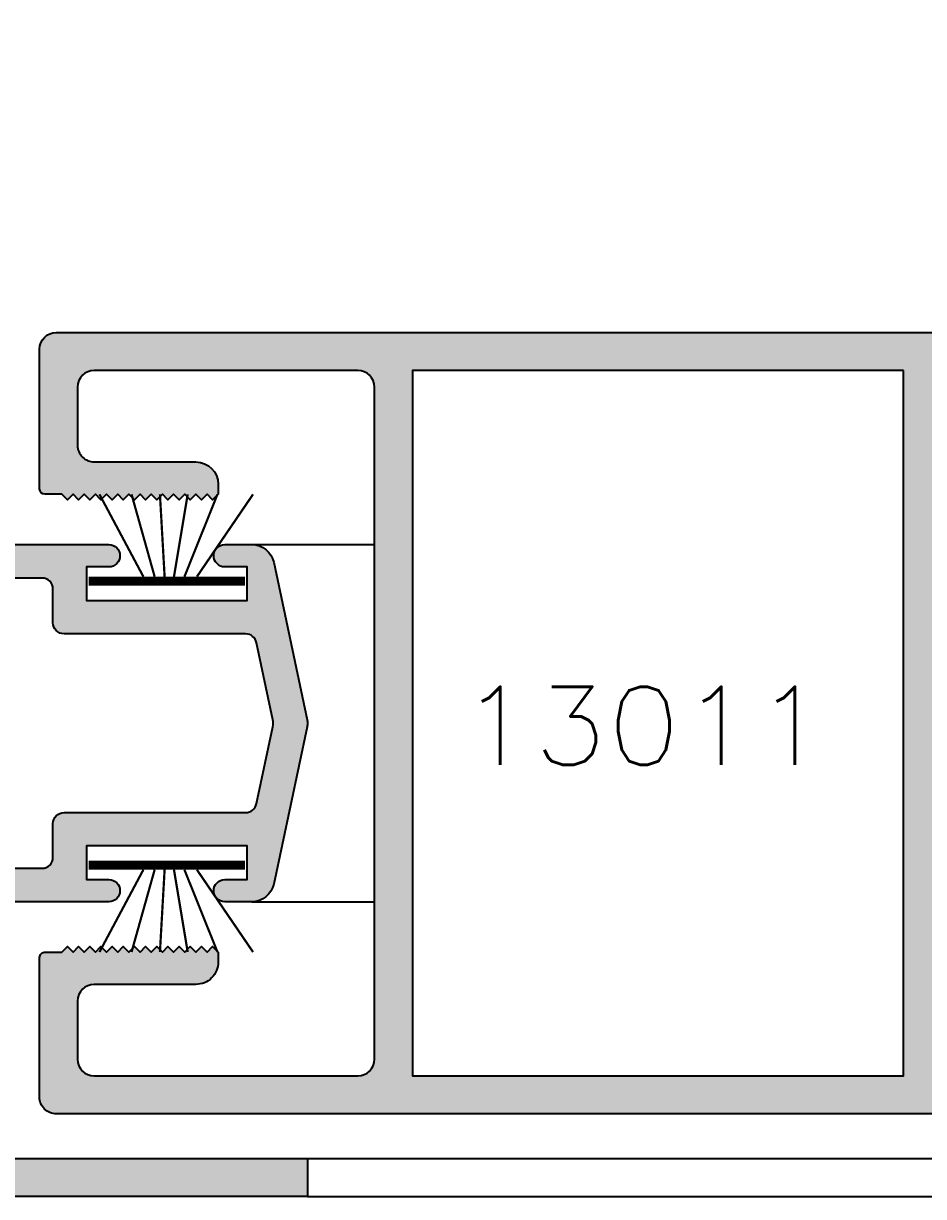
# Model space of a CAD drawing. Header units: centimetres. Extents: x -10126 to 3518, y -12053 to -9298.
# Drawn here: x -111.4 to 9.5, y -10510.3 to -10352.7 of the extents above; entities that cross this region are included whole.
import ezdxf

# ---------------------------------------------------------------- set-up
doc = ezdxf.new("R2010")
doc.units = ezdxf.units.CM
doc.header["$LTSCALE"] = 100
doc.header["$MEASUREMENT"] = 0
doc.layers.add('TEXT', color=3, linetype='Continuous')
doc.layers.add('WINDOW', color=1, linetype='Continuous')
doc.layers.get('0').freeze()
doc.styles.add('ROMANS', font='romans')

# ---------------------------------------------------------------- blocks, each defined once
blk = doc.blocks.new('A$C53B12845')
h = blk.add_hatch(color=256)
edge = h.paths.add_edge_path(flags=16)
edge.add_line((224.5340543721977, 907.1581591112135), (224.5340543721977, 877.1581591112135))
edge.add_arc((225.7840543721977, 877.1581591112135), 1.25, 180, 270)
edge.add_line((225.7840543721977, 875.9081591112135), (246.0340543721977, 875.9081591112135))
edge.add_arc((246.0340543721977, 877.1581591112135), 1.25, 270, 360)
edge.add_line((247.2840543721977, 877.1581591112135), (247.2840543721977, 880.9081591112135))
edge.add_arc((248.5340543721977, 880.9081591112135), 1.25, 90, 180, ccw=False)
edge.add_line((248.5340543721977, 882.1581591112135), (268.85437010022, 882.1581591112135))
edge.add_arc((268.8543701002199, 883.408159111212), 1.249999999998408, 270.0000000000026, 348.0000000637264)
edge.add_line((270.0770546014246, 883.14826949905), (271.9093038932479, 891.7683247346667))
edge.add_arc((270.0752771414681, 892.1581591530324), 1.874999999996328, 348.000000059883, 372.0000000598851)
edge.add_line((271.9093038924329, 892.5479935752319), (270.0770545976411, 901.1680487260983))
edge.add_arc((268.8543700970174, 900.9081591112183), 1.249999999995209, 12.00000006367254, 89.99999999994529)
edge.add_line((268.8543700970185, 902.1581591112135), (248.5340543721977, 902.1581591112135))
edge.add_arc((248.5340543721977, 903.4081591112135), 1.25, 180, 270, ccw=False)
edge.add_line((247.2840543721977, 903.4081591112135), (247.2840543721977, 907.1581591112135))
edge.add_arc((246.0340543721977, 907.1581591112135), 1.25, 0, 90)
edge.add_line((246.0340543721977, 908.4081591112135), (225.7840543721977, 908.4081591112135))
edge.add_arc((225.7840543721977, 907.1581591112135), 1.25, 90, 180)
edge = h.paths.add_edge_path()
edge.add_arc((262.6590543721722, 962.4081591112135), 3.125000000000123, -137.15635695640577, 137.1563569564057, ccw=False)
edge.add_line((260.3677665246942, 960.2831591112135), (226.4090543721977, 960.2831591112135))
edge.add_arc((226.4090543721977, 958.4081591112135), 1.875, 90, 180)
edge.add_line((224.5340543721977, 958.4081591112135), (224.5340543721977, 912.1581591112135))
edge.add_line((224.5340543721977, 912.1581591112135), (253.5340543721977, 912.1581591112135))
edge.add_arc((253.5340543721977, 910.9081591112135), 1.25, -90, 90, ccw=False)
edge.add_line((253.5340543721977, 909.6581591112135), (251.0340543721977, 909.6581591112135))
edge.add_line((251.0340543721977, 909.6581591112135), (251.0340543721977, 905.9081591112135))
edge.add_line((251.0340543721977, 905.9081591112135), (269.0340543721977, 905.9081591112135))
edge.add_line((269.0340543721977, 905.9081591112135), (269.0340543721977, 909.6581591112135))
edge.add_line((269.0340543721977, 909.6581591112135), (266.5340543721977, 909.6581591112135))
edge.add_arc((266.5340543721977, 910.9081591112135), 1.25, 90, 270, ccw=False)
edge.add_line((266.5340543721977, 912.1581591112135), (269.5503516712051, 912.1581591112135))
edge.add_arc((269.5503516711948, 909.6581591112126), 2.500000000000909, 11.999999999766885, 89.99999999976421, ccw=False)
edge.add_line((271.9957206730323, 910.1779383382473), (275.7430811235972, 892.5479935315034))
edge.add_arc((273.9090543721784, 892.1581591113292), 1.875000000019331, -3.533102699293522e-09, 11.999999996466897, ccw=False)
edge.add_arc((273.9090543721784, 892.1581591110979), 1.875000000019327, -11.999999996466897, 3.5329890124558005e-09, ccw=False)
edge.add_line((275.7430811235972, 891.7683246909237), (271.9957206730323, 874.1383798841653))
edge.add_arc((269.5503516712038, 874.6581591112072), 2.49999999999361, 270.00000000003, 348.0000000000272, ccw=False)
edge.add_line((269.5503516712051, 872.1581591112135), (266.5340543721977, 872.1581591112135))
edge.add_arc((266.5340543721977, 873.4081591112135), 1.25, 90, 270, ccw=False)
edge.add_line((266.5340543721977, 874.6581591112135), (269.0340543721977, 874.6581591112135))
edge.add_line((269.0340543721977, 874.6581591112135), (269.0340543721977, 878.4081591112135))
edge.add_line((269.0340543721977, 878.4081591112135), (251.0340543721977, 878.4081591112135))
edge.add_line((251.0340543721977, 878.4081591112135), (251.0340543721977, 874.6581591112135))
edge.add_line((251.0340543721977, 874.6581591112135), (253.5340543721977, 874.6581591112135))
edge.add_arc((253.5340543721977, 873.4081591112135), 1.25, -90, 90, ccw=False)
edge.add_line((253.5340543721977, 872.1581591112135), (224.5340543721977, 872.1581591112135))
edge.add_line((224.5340543721977, 872.1581591112135), (224.5340543721977, 799.6581591112135))
edge.add_line((224.5340543721977, 799.6581591112135), (253.5340543721977, 799.6581591112135))
edge.add_arc((253.5340543721977, 798.4081591112135), 1.25, -90, 90, ccw=False)
edge.add_line((253.5340543721977, 797.1581591112135), (251.0340543721977, 797.1581591112135))
edge.add_line((251.0340543721977, 797.1581591112135), (251.0340543721977, 793.4081591112135))
edge.add_line((251.0340543721977, 793.4081591112135), (269.0340543721977, 793.4081591112135))
edge.add_line((269.0340543721977, 793.4081591112135), (269.0340543721977, 797.1581591112135))
edge.add_line((269.0340543721977, 797.1581591112135), (266.5340543721977, 797.1581591112135))
edge.add_arc((266.5340543721977, 798.4081591112135), 1.25, 90, 270, ccw=False)
edge.add_line((266.5340543721977, 799.6581591112135), (269.5503516712051, 799.6581591112135))
edge.add_arc((269.550351671195, 797.1581591112129), 2.500000000000682, 11.99999999976228, 89.99999999976683, ccw=False)
edge.add_line((271.9957206730323, 797.6779383382473), (275.7430811235972, 780.0479935315034))
edge.add_arc((273.9090543721784, 779.6581591113292), 1.875000000019331, -3.533102699293522e-09, 11.999999996466897, ccw=False)
edge.add_arc((273.9090543721784, 779.6581591110979), 1.875000000019327, -11.999999996466897, 3.5329890124558005e-09, ccw=False)
edge.add_line((275.7430811235972, 779.2683246909237), (271.9957206730323, 761.6383798841653))
edge.add_arc((269.5503516712039, 762.158159111207), 2.499999999993531, 270.00000000002865, 348.0000000000295, ccw=False)
edge.add_line((269.5503516712051, 759.6581591112135), (266.5340543721977, 759.6581591112135))
edge.add_arc((266.5340543721977, 760.9081591112135), 1.25, 90, 270, ccw=False)
edge.add_line((266.5340543721977, 762.1581591112135), (269.0340543721977, 762.1581591112135))
edge.add_line((269.0340543721977, 762.1581591112135), (269.0340543721977, 765.9081591112135))
edge.add_line((269.0340543721977, 765.9081591112135), (251.0340543721977, 765.9081591112135))
edge.add_line((251.0340543721977, 765.9081591112135), (251.0340543721977, 762.1581591112135))
edge.add_line((251.0340543721977, 762.1581591112135), (253.5340543721977, 762.1581591112135))
edge.add_arc((253.5340543721977, 760.9081591112135), 1.25, -90, 90, ccw=False)
edge.add_line((253.5340543721977, 759.6581591112135), (224.5340543721977, 759.6581591112135))
edge.add_line((224.5340543721977, 759.6581591112135), (224.5340543721977, 732.7831591112135))
edge.add_arc((226.4090543721977, 732.7831591112135), 1.875, 180, 270)
edge.add_line((226.4090543721977, 730.9081591112135), (275.7840543721977, 730.9081591112135))
edge.add_line((275.7840543721977, 730.9081591112135), (275.7840543721977, 726.6581591112135))
edge.add_line((275.7840543721977, 726.6581591112135), (170.7840543721977, 726.6581591112135))
edge.add_line((170.7840543721977, 726.6581591112135), (170.7840543721977, 743.4081591112135))
edge.add_line((170.7840543721977, 743.4081591112135), (171.5340543721977, 744.1581591112135))
edge.add_line((171.5340543721977, 744.1581591112135), (170.7840543721977, 744.9081591112135))
edge.add_line((170.7840543721977, 744.9081591112135), (170.7840543721977, 754.7831591112135))
edge.add_arc((172.6590543721977, 754.7831591112135), 1.875, 0, 180, ccw=False)
edge.add_line((174.5340543721977, 754.7831591112135), (174.5340543721977, 730.9081591112135))
edge.add_line((174.5340543721977, 730.9081591112135), (187.5347591490427, 730.9081591112135))
edge.add_line((187.5347591490427, 730.9081591112135), (187.5347591490427, 738.9081591112135))
edge.add_arc((189.4097591490427, 738.9081591112135), 1.875, 0, 180, ccw=False)
edge.add_line((191.2847591490427, 738.9081591112135), (191.2847591490427, 730.9081591112135))
edge.add_line((191.2847591490427, 730.9081591112135), (220.2840543721977, 730.9081591112135))
edge.add_line((220.2840543721977, 730.9081591112135), (220.2840543721977, 984.9081591112135))
edge.add_line((220.2840543721977, 984.9081591112135), (191.2840543721977, 984.9081591112135))
edge.add_line((191.2840543721977, 984.9081591112135), (191.2840543721977, 976.9081591112135))
edge.add_arc((189.4090543721977, 976.9081591112135), 1.875, -180, 0, ccw=False)
edge.add_line((187.5340543721977, 976.9081591112135), (187.5340543721977, 984.9081591112135))
edge.add_line((187.5340543721977, 984.9081591112135), (174.5340543721977, 984.9081591112135))
edge.add_line((174.5340543721977, 984.9081591112135), (174.5340543721977, 961.0331591112135))
edge.add_arc((172.6590543721977, 961.0331591112135), 1.875, -180, 0, ccw=False)
edge.add_line((170.7840543721977, 961.0331591112135), (170.7840543721977, 970.9081591112135))
edge.add_line((170.7840543721977, 970.9081591112135), (171.5340543721977, 971.6581591112135))
edge.add_line((171.5340543721977, 971.6581591112135), (170.7840543721977, 972.4081591112135))
edge.add_line((170.7840543721977, 972.4081591112135), (170.7840543721977, 984.9081591112135))
edge.add_line((170.7840543721977, 984.9081591112135), (99.53405437219772, 984.9081591112135))
edge.add_line((99.53405437219772, 984.9081591112135), (99.53405437219772, 980.4081591112135))
edge.add_line((99.53405437219772, 980.4081591112135), (95.78405437219772, 980.4081591112135))
edge.add_line((95.78405437219772, 980.4081591112135), (95.78405437219772, 989.1581591112135))
edge.add_line((95.78405437219772, 989.1581591112135), (275.7840543721977, 989.1581591112135))
edge.add_line((275.7840543721977, 989.1581591112135), (275.7840543721977, 984.9081591112135))
edge.add_line((275.7840543721977, 984.9081591112135), (226.4090543721977, 984.9081591112135))
edge.add_arc((226.4090543721977, 983.0331591112135), 1.875, 90, 180)
edge.add_line((224.5340543721977, 983.0331591112135), (224.5340543721977, 966.4081591112135))
edge.add_arc((226.4090543721977, 966.4081591112135), 1.875, 180, 270)
edge.add_line((226.4090543721977, 964.5331591112135), (260.3677665246942, 964.5331591112135))
edge = h.paths.add_edge_path(flags=16)
edge.add_line((224.5340543721977, 794.6581591112135), (224.5340543721977, 764.6581591112135))
edge.add_arc((225.7840543721977, 764.6581591112135), 1.25, 180, 270)
edge.add_line((225.7840543721977, 763.4081591112135), (246.0340543721977, 763.4081591112135))
edge.add_arc((246.0340543721977, 764.6581591112135), 1.25, 270, 360)
edge.add_line((247.2840543721977, 764.6581591112135), (247.2840543721977, 768.4081591112135))
edge.add_arc((248.5340543721977, 768.4081591112135), 1.25, 90, 180, ccw=False)
edge.add_line((248.5340543721977, 769.6581591112135), (268.85437010022, 769.6581591112135))
edge.add_arc((268.8543701002199, 770.908159111212), 1.249999999998408, 270.0000000000026, 348.0000000637264)
edge.add_line((270.0770546014246, 770.64826949905), (271.9093038932479, 779.2683247346667))
edge.add_arc((270.0752771414681, 779.6581591530324), 1.874999999996328, 348.000000059883, 372.0000000598851)
edge.add_line((271.9093038924329, 780.0479935752319), (270.0770545976411, 788.6680487260983))
edge.add_arc((268.8543700970174, 788.4081591112183), 1.249999999995209, 12.00000006367254, 89.99999999994529)
edge.add_line((268.8543700970185, 789.6581591112135), (248.5340543721977, 789.6581591112135))
edge.add_arc((248.5340543721977, 790.9081591112135), 1.25, 180, 270, ccw=False)
edge.add_line((247.2840543721977, 790.9081591112135), (247.2840543721977, 794.6581591112135))
edge.add_arc((246.0340543721977, 794.6581591112135), 1.25, 0, 90)
edge.add_line((246.0340543721977, 795.9081591112135), (225.7840543721977, 795.9081591112135))
edge.add_arc((225.7840543721977, 794.6581591112135), 1.25, 90, 180)
h = blk.add_hatch(color=256)
edge = h.paths.add_edge_path()
edge.add_arc((246.4090543721977, 805.9081591112135), 0.625, 180, 270, ccw=False)
edge.add_line((245.7840543721977, 805.9081591112135), (245.7840543721977, 821.5331591112135))
edge.add_arc((247.6590543721977, 821.5331591112135), 1.875, 90, 180, ccw=False)
edge.add_line((247.6590543721977, 823.4081591112135), (395.5340543721977, 823.4081591112135))
edge.add_arc((395.5340543721977, 822.1581591112135), 1.25, 0, 90, ccw=False)
edge.add_line((396.7840543721977, 822.1581591112135), (396.7840543721977, 815.9081591112135))
edge.add_arc((395.5340543721977, 815.9081591112135), 1.25, -90, 0, ccw=False)
edge.add_line((395.5340543721977, 814.6581591112135), (391.7840543721977, 814.6581591112135))
edge.add_line((391.7840543721977, 814.6581591112135), (391.7840543721977, 819.1581591112135))
edge.add_line((391.7840543721977, 819.1581591112135), (361.7840543721977, 819.1581591112135))
edge.add_line((361.7840543721977, 819.1581591112135), (361.7840543721977, 814.6581591112135))
edge.add_line((361.7840543721977, 814.6581591112135), (359.2840543721977, 814.6581591112135))
edge.add_line((359.2840543721977, 814.6581591112135), (359.2840543721977, 819.1581591112135))
edge.add_line((359.2840543721977, 819.1581591112135), (346.7840543721977, 819.1581591112135))
edge.add_line((346.7840543721977, 819.1581591112135), (346.7840543721977, 780.4081591112135))
edge.add_line((346.7840543721977, 780.4081591112135), (346.0340543721977, 779.6581591112135))
edge.add_line((346.0340543721977, 779.6581591112135), (346.7840543721977, 778.9081591112135))
edge.add_line((346.7840543721977, 778.9081591112135), (346.7840543721977, 740.1581591112135))
edge.add_line((346.7840543721977, 740.1581591112135), (359.2840543721977, 740.1581591112135))
edge.add_line((359.2840543721977, 740.1581591112135), (359.2840543721977, 744.6581591112135))
edge.add_line((359.2840543721977, 744.6581591112135), (361.7840543721977, 744.6581591112135))
edge.add_line((361.7840543721977, 744.6581591112135), (361.7840543721977, 740.1581591112135))
edge.add_line((361.7840543721977, 740.1581591112135), (391.7840543721977, 740.1581591112135))
edge.add_line((391.7840543721977, 740.1581591112135), (391.7840543721977, 744.6581591112135))
edge.add_line((391.7840543721977, 744.6581591112135), (395.5340543721977, 744.6581591112135))
edge.add_arc((395.5340543721977, 743.4081591112135), 1.25, 0, 90, ccw=False)
edge.add_line((396.7840543721977, 743.4081591112135), (396.7840543721977, 737.1581591112135))
edge.add_arc((395.5340543721977, 737.1581591112135), 1.250000000000057, -89.99999999999739, 0, ccw=False)
edge.add_line((395.5340543721977, 735.9081591112135), (247.6590543721977, 735.9081591112135))
edge.add_arc((247.6590543721977, 737.7831591112135), 1.875, 180, 270, ccw=False)
edge.add_line((245.7840543721977, 737.7831591112135), (245.7840543721977, 753.4081591112135))
edge.add_arc((246.4090543721977, 753.4081591112135), 0.625, 90, 180, ccw=False)
edge.add_line((246.4090543721977, 754.0331591112135), (248.2840543721977, 754.0331591112135))
edge.add_line((248.2840543721977, 754.0331591112135), (248.9090543721977, 754.6581591112135))
edge.add_line((248.9090543721977, 754.6581591112135), (249.5340543721977, 754.0331591112135))
edge.add_line((249.5340543721977, 754.0331591112135), (250.1590543721977, 754.6581591112135))
edge.add_line((250.1590543721977, 754.6581591112135), (250.7840543721977, 754.0331591112135))
edge.add_line((250.7840543721977, 754.0331591112135), (251.4090543721977, 754.6581591112135))
edge.add_line((251.4090543721977, 754.6581591112135), (252.0340543721977, 754.0331591112135))
edge.add_line((252.0340543721977, 754.0331591112135), (252.6590543721977, 754.6581591112135))
edge.add_line((252.6590543721977, 754.6581591112135), (253.2840543721977, 754.0331591112135))
edge.add_line((253.2840543721977, 754.0331591112135), (253.9090543721977, 754.6581591112135))
edge.add_line((253.9090543721977, 754.6581591112135), (254.5340543721977, 754.0331591112135))
edge.add_line((254.5340543721977, 754.0331591112135), (255.1590543721977, 754.6581591112135))
edge.add_line((255.1590543721977, 754.6581591112135), (255.7840543721977, 754.0331591112135))
edge.add_line((255.7840543721977, 754.0331591112135), (256.4090543721977, 754.6581591112135))
edge.add_line((256.4090543721977, 754.6581591112135), (257.0340543721977, 754.0331591112135))
edge.add_line((257.0340543721977, 754.0331591112135), (257.6590543721977, 754.6581591112135))
edge.add_line((257.6590543721977, 754.6581591112135), (258.2840543721977, 754.0331591112135))
edge.add_line((258.2840543721977, 754.0331591112135), (258.9090543721977, 754.6581591112135))
edge.add_line((258.9090543721977, 754.6581591112135), (259.5340543721977, 754.0331591112135))
edge.add_line((259.5340543721977, 754.0331591112135), (260.1590543721977, 754.6581591112135))
edge.add_line((260.1590543721977, 754.6581591112135), (260.7840543721977, 754.0331591112135))
edge.add_line((260.7840543721977, 754.0331591112135), (261.4090543721977, 754.6581591112135))
edge.add_line((261.4090543721977, 754.6581591112135), (262.0340543721977, 754.0331591112135))
edge.add_line((262.0340543721977, 754.0331591112135), (262.6590543721977, 754.6581591112135))
edge.add_line((262.6590543721977, 754.6581591112135), (263.2840543721977, 754.0331591112135))
edge.add_line((263.2840543721977, 754.0331591112135), (263.9090543721977, 754.6581591112135))
edge.add_line((263.9090543721977, 754.6581591112135), (264.5340543721977, 754.0331591112135))
edge.add_line((264.5340543721977, 754.0331591112135), (265.1590543721977, 754.6581591112135))
edge.add_line((265.1590543721977, 754.6581591112135), (265.7840543721977, 754.0331591112135))
edge.add_line((265.7840543721977, 754.0331591112135), (265.7840543721977, 752.9081591112135))
edge.add_arc((263.2840543721978, 752.9081591112135), 2.499999999999943, -90.00000000000131, 0, ccw=False)
edge.add_line((263.2840543721977, 750.4081591112135), (251.9090543721977, 750.4081591112135))
edge.add_arc((251.9090543721977, 748.5331591112135), 1.875, 90, 180)
edge.add_line((250.0340543721977, 748.5331591112135), (250.0340543721977, 742.0331591112135))
edge.add_arc((251.9090543721977, 742.0331591112135), 1.875, 180, 270)
edge.add_line((251.9090543721977, 740.1581591112135), (281.4090543721977, 740.1581591112135))
edge.add_arc((281.4090543721977, 742.0331591112135), 1.875, 270, 360)
edge.add_line((283.2840543721977, 742.0331591112135), (283.2840543721977, 817.2831591112135))
edge.add_arc((281.4090543721978, 817.2831591112135), 1.874999999999943, 0, 90.00000000000173)
edge.add_line((281.4090543721977, 819.1581591112135), (251.9090543721977, 819.1581591112135))
edge.add_arc((251.9090543721977, 817.2831591112135), 1.875, 90, 180)
edge.add_line((250.0340543721977, 817.2831591112135), (250.0340543721977, 810.7831591112135))
edge.add_arc((251.9090543721977, 810.7831591112135), 1.875, 180, 270)
edge.add_line((251.9090543721977, 808.9081591112135), (263.2840543721977, 808.9081591112135))
edge.add_arc((263.2840543721977, 806.4081591112135), 2.5, 0, 90, ccw=False)
edge.add_line((265.7840543721977, 806.4081591112135), (265.7840543721977, 805.2831591112135))
edge.add_line((265.7840543721977, 805.2831591112135), (265.1590543721977, 804.6581591112135))
edge.add_line((265.1590543721977, 804.6581591112135), (264.5340543721977, 805.2831591112135))
edge.add_line((264.5340543721977, 805.2831591112135), (263.9090543721977, 804.6581591112135))
edge.add_line((263.9090543721977, 804.6581591112135), (263.2840543721977, 805.2831591112135))
edge.add_line((263.2840543721977, 805.2831591112135), (262.6590543721977, 804.6581591112135))
edge.add_line((262.6590543721977, 804.6581591112135), (262.0340543721977, 805.2831591112135))
edge.add_line((262.0340543721977, 805.2831591112135), (261.4090543721977, 804.6581591112135))
edge.add_line((261.4090543721977, 804.6581591112135), (260.7840543721977, 805.2831591112135))
edge.add_line((260.7840543721977, 805.2831591112135), (260.1590543721977, 804.6581591112135))
edge.add_line((260.1590543721977, 804.6581591112135), (259.5340543721977, 805.2831591112135))
edge.add_line((259.5340543721977, 805.2831591112135), (258.9090543721977, 804.6581591112135))
edge.add_line((258.9090543721977, 804.6581591112135), (258.2840543721977, 805.2831591112135))
edge.add_line((258.2840543721977, 805.2831591112135), (257.6590543721977, 804.6581591112135))
edge.add_line((257.6590543721977, 804.6581591112135), (257.0340543721977, 805.2831591112135))
edge.add_line((257.0340543721977, 805.2831591112135), (256.4090543721977, 804.6581591112135))
edge.add_line((256.4090543721977, 804.6581591112135), (255.7840543721977, 805.2831591112135))
edge.add_line((255.7840543721977, 805.2831591112135), (255.1590543721977, 804.6581591112135))
edge.add_line((255.1590543721977, 804.6581591112135), (254.5340543721977, 805.2831591112135))
edge.add_line((254.5340543721977, 805.2831591112135), (253.9090543721977, 804.6581591112135))
edge.add_line((253.9090543721977, 804.6581591112135), (253.2840543721977, 805.2831591112135))
edge.add_line((253.2840543721977, 805.2831591112135), (252.6590543721977, 804.6581591112135))
edge.add_line((252.6590543721977, 804.6581591112135), (252.0340543721977, 805.2831591112135))
edge.add_line((252.0340543721977, 805.2831591112135), (251.4090543721977, 804.6581591112135))
edge.add_line((251.4090543721977, 804.6581591112135), (250.7840543721977, 805.2831591112135))
edge.add_line((250.7840543721977, 805.2831591112135), (250.1590543721977, 804.6581591112135))
edge.add_line((250.1590543721977, 804.6581591112135), (249.5340543721977, 805.2831591112135))
edge.add_line((249.5340543721977, 805.2831591112135), (248.9090543721977, 804.6581591112135))
edge.add_line((248.9090543721977, 804.6581591112135), (248.2840543721977, 805.2831591112135))
edge.add_line((248.2840543721977, 805.2831591112135), (246.4090543721977, 805.2831591112135))
h.paths.add_polyline_path([(342.5340543721977, 819.1581591112135), (287.5340543721977, 819.1581591112135), (287.5340543721977, 740.1581591112135), (342.5340543721977, 740.1581591112135)], flags=16)
at = {"color": 1}
for p, q in [((269.5503516712051, 799.6581591112135), (283.2840543721977, 799.6581591112135)), ((269.5503516712051, 759.6581591112135), (283.2840543721977, 759.6581591112135)), ((275.7840543721977, 730.9081591112135), (446.1327178730571, 730.9081591112135)), ((275.7840543721977, 726.6581591112135), (446.1327178730571, 726.6581591112135))]:
    blk.add_line(p, q, dxfattribs=at)
at = {"color": 7}
for points in [[(224.5340543721977, 799.6581591112135), (253.5340543721977, 799.6581591112135, -1), (253.5340543721977, 797.1581591112135), (251.0340543721977, 797.1581591112135), (251.0340543721977, 793.4081591112135), (269.0340543721977, 793.4081591112135), (269.0340543721977, 797.1581591112135), (266.5340543721977, 797.1581591112135, -1), (266.5340543721977, 799.6581591112135), (269.5503516712051, 799.6581591112135, -0.3541185725307144), (271.9957206730323, 797.6779383382473), (275.7430811235972, 780.0479935315034, -0.05240777928304118), (275.7840543721977, 779.6581591112135, -0.05240777928304118), (275.7430811235972, 779.2683246909237), (271.9957206730323, 761.6383798841653, -0.3541185725307029), (269.5503516712051, 759.6581591112135), (266.5340543721977, 759.6581591112135, -1), (266.5340543721977, 762.1581591112135), (269.0340543721977, 762.1581591112135), (269.0340543721977, 765.9081591112135), (251.0340543721977, 765.9081591112135), (251.0340543721977, 762.1581591112135), (253.5340543721977, 762.1581591112135, -1), (253.5340543721977, 759.6581591112135), (224.5340543721977, 759.6581591112135)], [(395.5340543721977, 735.9081591112135), (247.6590543721977, 735.9081591112135, -0.4142135623730951), (245.7840543721977, 737.7831591112135), (245.7840543721977, 753.4081591112135, -0.4142135623730988), (246.4090543721977, 754.0331591112135), (248.2840543721977, 754.0331591112135), (248.9090543721977, 754.6581591112135), (249.5340543721977, 754.0331591112135), (250.1590543721977, 754.6581591112135), (250.7840543721977, 754.0331591112135), (251.4090543721977, 754.6581591112135), (252.0340543721977, 754.0331591112135), (252.6590543721977, 754.6581591112135), (253.2840543721977, 754.0331591112135), (253.9090543721977, 754.6581591112135), (254.5340543721977, 754.0331591112135), (255.1590543721977, 754.6581591112135), (255.7840543721977, 754.0331591112135), (256.4090543721977, 754.6581591112135), (257.0340543721977, 754.0331591112135), (257.6590543721977, 754.6581591112135), (258.2840543721977, 754.0331591112135), (258.9090543721977, 754.6581591112135), (259.5340543721977, 754.0331591112135), (260.1590543721977, 754.6581591112135), (260.7840543721977, 754.0331591112135), (261.4090543721977, 754.6581591112135), (262.0340543721977, 754.0331591112135), (262.6590543721977, 754.6581591112135), (263.2840543721977, 754.0331591112135), (263.9090543721977, 754.6581591112135), (264.5340543721977, 754.0331591112135), (265.1590543721977, 754.6581591112135), (265.7840543721977, 754.0331591112135), (265.7840543721977, 752.9081591112135, -0.4142135623731033), (263.2840543721977, 750.4081591112135), (251.9090543721977, 750.4081591112135, 0.4142135623730951), (250.0340543721977, 748.5331591112135), (250.0340543721977, 742.0331591112135, 0.414213562373095), (251.9090543721977, 740.1581591112135), (281.4090543721977, 740.1581591112135, 0.4142135623730951), (283.2840543721977, 742.0331591112135), (283.2840543721977, 817.2831591112135, 0.4142135623731062), (281.4090543721977, 819.1581591112135), (251.9090543721977, 819.1581591112135, 0.4142135623730951), (250.0340543721977, 817.2831591112135), (250.0340543721977, 810.7831591112135, 0.4142135623730951), (251.9090543721977, 808.9081591112135), (263.2840543721977, 808.9081591112135, -0.4142135623730951), (265.7840543721977, 806.4081591112135), (265.7840543721977, 805.2831591112135), (265.1590543721977, 804.6581591112135), (264.5340543721977, 805.2831591112135), (263.9090543721977, 804.6581591112135), (263.2840543721977, 805.2831591112135), (262.6590543721977, 804.6581591112135), (262.0340543721977, 805.2831591112135), (261.4090543721977, 804.6581591112135), (260.7840543721977, 805.2831591112135), (260.1590543721977, 804.6581591112135), (259.5340543721977, 805.2831591112135), (258.9090543721977, 804.6581591112135), (258.2840543721977, 805.2831591112135), (257.6590543721977, 804.6581591112135), (257.0340543721977, 805.2831591112135), (256.4090543721977, 804.6581591112135), (255.7840543721977, 805.2831591112135), (255.1590543721977, 804.6581591112135), (254.5340543721977, 805.2831591112135), (253.9090543721977, 804.6581591112135), (253.2840543721977, 805.2831591112135), (252.6590543721977, 804.6581591112135), (252.0340543721977, 805.2831591112135), (251.4090543721977, 804.6581591112135), (250.7840543721977, 805.2831591112135), (250.1590543721977, 804.6581591112135), (249.5340543721977, 805.2831591112135), (248.9090543721977, 804.6581591112135), (248.2840543721977, 805.2831591112135), (246.4090543721977, 805.2831591112135, -0.4142135623730978), (245.7840543721977, 805.9081591112135), (245.7840543721977, 821.5331591112135, -0.4142135623730951), (247.6590543721977, 823.4081591112135), (395.5340543721977, 823.4081591112135, -0.4142135623730825)]]:
    blk.add_lwpolyline(points, format="xyb", dxfattribs=at)
blk.add_lwpolyline([(226.4090543721977, 730.9081591112135), (275.7840543721977, 730.9081591112135), (275.7840543721977, 726.6581591112135), (170.7840543721977, 726.6581591112135)], dxfattribs=at)
blk.add_lwpolyline([(342.5340543721977, 819.1581591112135), (287.5340543721977, 819.1581591112135), (287.5340543721977, 740.1581591112135), (342.5340543721977, 740.1581591112135)], close=True, dxfattribs=at)
at = {"color": 11}
for points, const_width in [([(252.4884427489305, 805.2831591112135), (257.4051746809564, 796.0670159975652)], 0.25), ([(256.0825968483987, 805.2831591112135), (258.6671924201946, 796.0670159975652)], 0.25), ([(259.2604098770826, 805.2831591112135), (259.7840543721977, 796.0670159975652)], 0.25), ([(262.3680189660809, 805.2831591112135), (260.8325704313756, 796.0670159975652)], 0.25), ([(265.7043456727115, 805.2831591112135), (262.0045919086842, 796.0670159975652)], 0.25), ([(269.6855218971323, 805.2831591112135), (263.4018936625507, 796.0670159975652)], 0.25), ([(251.2840543721977, 795.5670159975652), (268.7840543721977, 795.5670159975652)], 1), ([(251.2840543721977, 763.7493022248618), (268.7840543721977, 763.7493022248618)], 1), ([(252.4884427489305, 754.0331591112135), (257.4051746809564, 763.2493022248618)], 0.25), ([(256.0825968483987, 754.0331591112135), (258.6671924201946, 763.2493022248618)], 0.25), ([(259.2604098770826, 754.0331591112135), (259.7840543721977, 763.2493022248618)], 0.25), ([(262.3680189660809, 754.0331591112135), (260.8325704313756, 763.2493022248618)], 0.25), ([(265.7043456727115, 754.0331591112135), (262.0045919086842, 763.2493022248618)], 0.25), ([(269.6855218971323, 754.0331591112135), (263.4018936625507, 763.2493022248618)], 0.25)]:
    blk.add_lwpolyline(points, dxfattribs=dict(at, const_width=const_width))
at = {"color": 7}
blk.add_lwpolyline([(224.5340543721977, 794.6581591112135), (224.5340543721977, 764.6581591112135, 0.4142135623730955), (225.7840543721977, 763.4081591112135), (246.0340543721977, 763.4081591112135, 0.4142135623730992), (247.2840543721977, 764.6581591112135), (247.2840543721977, 768.4081591112135, -0.4142135623730984), (248.5340543721977, 769.6581591112135), (268.85437010022, 769.6581591112135, 0.3541185728436177), (270.0770546014246, 770.64826949905), (271.9093038932479, 779.2683247346667, 0.1051042352656856), (271.9093038924329, 780.0479935752319), (270.0770545976411, 788.6680487260983, 0.3541185722177677), (268.8543700970185, 789.6581591112135), (248.5340543721977, 789.6581591112135, -0.4142135623730917), (247.2840543721977, 790.9081591112135), (247.2840543721977, 794.6581591112135, 0.4142135623730909), (246.0340543721977, 795.9081591112135), (225.7840543721977, 795.9081591112135, 0.4142135623730944)], format="xyb", close=True, dxfattribs=at)
at = {"color": 2, "style": 'ROMANS', "width": 1.1}
blk.add_text('13011', height=8.75, dxfattribs=at).set_placement((292.8223223435052, 774.9912316490318))
blk = doc.blocks.new('A$C036B1D05')
at = {"layer": 'WINDOW', "xscale": 1.200000000000728, "yscale": 1.200000000000728, "zscale": 1.200000000000728}
blk.add_blockref('A$C53B12845', (15.41075253840245, -1447.065942350449, 2.911458058197604e-07), dxfattribs=at)

msp = doc.modelspace()

# ---------------------------------------------------------------- block references
at = {"layer": 'TEXT'}
msp.add_blockref('A$C036B1D05', (-419.6008844464995, -9935.19878843075, -1.019010320292863e-06), dxfattribs=at)

doc.saveas('drawing.dxf')
